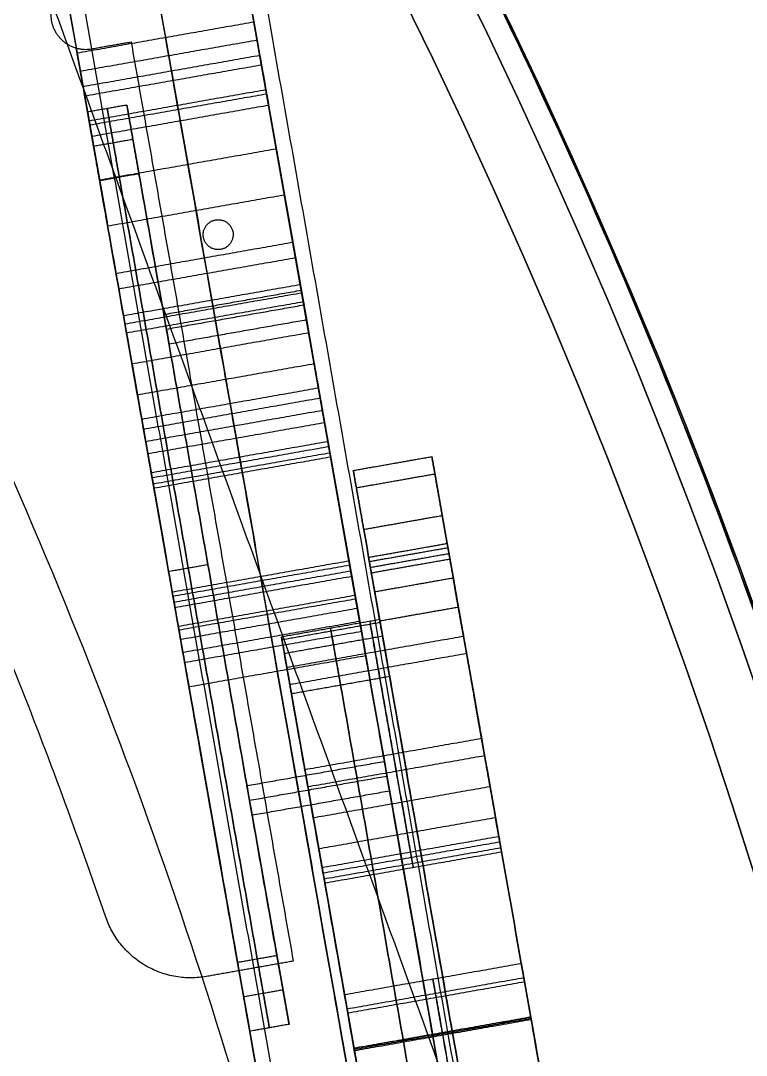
# Model space of a CAD drawing. Header units: millimetres. Extents: x -610 to 610, y -610 to 610.
# Drawn here: x 500.9 to 573.6, y 160.8 to 264.6 of the extents above; entities that cross this region are included whole.
import ezdxf

# ---------------------------------------------------------------- set-up
doc = ezdxf.new("R2010")
doc.units = ezdxf.units.MM
doc.layers.add('base', color=7, linetype='Continuous', true_color=0xffecbc)

msp = doc.modelspace()

# ---------------------------------------------------------------- linework, layer by layer
at = {"layer": 'base'}
for p, q in [((534.86, 204.33, 122.97), (523.1, 271.04, 122.97)), ((517.13, 201.21, 122.97), (505.37, 267.92, 122.97)), ((511.52, 256.1, 221.97), (515.22, 235.1, 221.97)), ((515.74, 232.15, 221.97), (523.55, 187.83, 221.97)), ((542.1, 220.84, 106.31), (586.26, -29.57, 106.31)), ((534.22, 219.45, 105.6), (536.86, 204.48, 105.6)), ((519.65, 209.99, 230.97), (519.65, 209.99, 212.97)), ((527.02, 202.74, 106.31), (565.89, -17.72, 106.31)), ((524.07, 184.88, 221.97), (527.78, 163.88, 221.97))]:
    msp.add_line(p, q, dxfattribs=at)
at = {"layer": 'base', "extrusion": (0, 0, -1)}
for centre, radius in [((0, 0, 3.53), 610), ((0, 0, 4.53), 610), ((0, 0, -2.48), 607.51), ((0, 0, 10.54), 607.51), ((0, 0, -4.97), 601.5), ((0, 0, 13.03), 601.5)]:
    msp.add_circle(centre, radius, dxfattribs=at)
at = {"layer": 'base'}
for centre, radius in [((0, 0, 249.47), 610), ((0, 0, 250.47), 610), ((0, 0, 243.46), 607.51), ((0, 0, 256.48), 607.51), ((0, 0, 240.97), 601.5), ((0, 0, 258.97), 601.5)]:
    msp.add_circle(centre, radius, dxfattribs=at)
for points, weights, degree, knots in [([(-495.2, -356.2, -4.03), (-851.4, 139, -4.03), (-356.2, 495.2, -4.03), (139, 851.4, -4.03), (495.2, 356.2, -4.03), (851.4, -139, -4.03), (356.2, -495.2, -4.03), (-139, -851.4, -4.03), (-495.2, -356.2, -4.03)], [1, 0.707106781187, 1, 0.707106781187, 1, 0.707106781187, 1, 0.707106781187, 1], 2, [0, 0, 0, 958.185759, 958.185759, 1916.371519, 1916.371519, 2874.557278, 2874.557278, 3832.743037, 3832.743037, 3832.743037]), ([(-610, 0, 249.97), (-610, -610, 249.97), (0, -610, 249.97), (610, -610, 249.97), (610, 0, 249.97), (610, 610, 249.97), (0, 610, 249.97), (-610, 610, 249.97), (-610, 0, 249.97)], [1, 0.707106781187, 1, 0.707106781187, 1, 0.707106781187, 1, 0.707106781187, 1], 2, [0, 0, 0, 958.185759, 958.185759, 1916.371519, 1916.371519, 2874.557278, 2874.557278, 3832.743037, 3832.743037, 3832.743037]), ([(32.65, -544.76, 240.97), (-510.36, -577.3, 240.97), (-544.65, -34.4, 240.97), (-578.93, 508.51, 240.97), (-36.14, 544.54, 240.97), (506.65, 580.56, 240.97), (544.42, 37.89, 240.97), (582.18, -504.79, 240.97), (39.63, -544.29, 240.97)], [1, 0.708239625255, 1, 0.708239625255, 1, 0.708239625255, 1, 0.708239625255, 1], 2, [654.018286, 654.018286, 654.018286, 1509.504571, 1509.504571, 2364.990855, 2364.990855, 3220.47714, 3220.47714, 4075.963425, 4075.963425, 4075.963425]), ([(32.65, -544.76, 244.97), (-510.36, -577.3, 244.97), (-544.65, -34.4, 244.97), (-578.93, 508.51, 244.97), (-36.14, 544.54, 244.97), (506.65, 580.56, 244.97), (544.42, 37.89, 244.97), (582.18, -504.79, 244.97), (39.63, -544.29, 244.97)], [1, 0.708239625255, 1, 0.708239625255, 1, 0.708239625255, 1, 0.708239625255, 1], 2, [654.018286, 654.018286, 654.018286, 1509.504571, 1509.504571, 2364.990855, 2364.990855, 3220.47714, 3220.47714, 4075.963425, 4075.963425, 4075.963425]), ([(32.65, -544.76, 242.97), (-510.36, -577.3, 242.97), (-544.65, -34.4, 242.97), (-578.93, 508.51, 242.97), (-36.14, 544.54, 242.97), (506.65, 580.56, 242.97), (544.42, 37.89, 242.97), (582.18, -504.79, 242.97), (39.63, -544.29, 242.97)], [1, 0.708239625255, 1, 0.708239625255, 1, 0.708239625255, 1, 0.708239625255, 1], 2, [654.018286, 654.018286, 654.018286, 1509.504571, 1509.504571, 2364.990855, 2364.990855, 3220.47714, 3220.47714, 4075.963425, 4075.963425, 4075.963425]), ([(506.78, 268.64, 230.97), (503.34, 268.03, 230.97), (503.94, 264.59, 230.97), (504.55, 261.14, 230.97), (508, 261.75, 230.97)], [1, 0.707106781187, 1, 0.707106781187, 1], 2, [-806.994805, -806.994805, -806.994805, -801.497018, -801.497018, -795.99923, -795.99923, -795.99923]), ([(506.78, 268.64, 212.97), (503.34, 268.03, 212.97), (503.94, 264.59, 212.97), (504.55, 261.14, 212.97), (508, 261.75, 212.97)], [1, 0.707106781187, 1, 0.707106781187, 1], 2, [-806.994805, -806.994805, -806.994805, -801.497018, -801.497018, -795.99923, -795.99923, -795.99923]), ([(506.78, 268.64, 221.97), (503.34, 268.03, 221.97), (503.94, 264.59, 221.97), (504.55, 261.14, 221.97), (508, 261.75, 221.97)], [1, 0.707106781187, 1, 0.707106781187, 1], 2, [-806.994805, -806.994805, -806.994805, -801.497018, -801.497018, -795.99923, -795.99923, -795.99923]), ([(524.85, 261.11, 196.57), (524.55, 262.77, 196.57), (524.32, 264.08, 195.51), (524.26, 264.46, 193.87), (524.19, 264.84, 192.22), (524.31, 264.13, 190.69), (524.58, 262.64, 189.93)], [1, 0.855896171082, 0.855896171082, 1, 0.855896171082, 0.855896171082, 1], 3, [1693.189477, 1693.189477, 1693.189477, 1693.189477, 1697.879222, 1697.879222, 1697.879222, 1702.568968, 1702.568968, 1702.568968, 1702.568968]), ([(515.99, 259.54, 196.57), (515.69, 261.21, 196.57), (515.46, 262.52, 195.51), (515.39, 262.9, 193.87), (515.33, 263.28, 192.22), (515.45, 262.57, 190.69), (515.71, 261.08, 189.93)], [1, 0.855896171082, 0.855896171082, 1, 0.855896171082, 0.855896171082, 1], 3, [1693.189477, 1693.189477, 1693.189477, 1693.189477, 1697.879222, 1697.879222, 1697.879222, 1702.568968, 1702.568968, 1702.568968, 1702.568968]), ([(507.12, 257.98, 196.57), (506.83, 259.65, 196.57), (506.6, 260.95, 195.51), (506.53, 261.34, 193.87), (506.46, 261.72, 192.22), (506.59, 261.01, 190.69), (506.85, 259.52, 189.93)], [1, 0.855896171082, 0.855896171082, 1, 0.855896171082, 0.855896171082, 1], 3, [1693.189477, 1693.189477, 1693.189477, 1693.189477, 1697.879222, 1697.879222, 1697.879222, 1702.568968, 1702.568968, 1702.568968, 1702.568968]), ([(507.58, 255.41, 212.97), (507.58, 255.41, 209.47), (508.18, 251.96, 209.47), (508.79, 248.51, 209.47), (508.79, 248.51, 212.97)], [1, 0.707106781187, 1, 0.707106781187, 1], 2, [516.55399, 516.55399, 516.55399, 522.051778, 522.051778, 527.549565, 527.549565, 527.549565]), ([(508.79, 248.51, 230.97), (508.79, 248.51, 234.47), (508.18, 251.96, 234.47), (507.58, 255.41, 234.47), (507.58, 255.41, 230.97)], [1, 0.707106781187, 1, 0.707106781187, 1], 2, [726.828773, 726.828773, 726.828773, 732.32656, 732.32656, 737.824347, 737.824347, 737.824347]), ([(509.55, 255.75, 212.97), (509.55, 255.75, 209.47), (510.15, 252.31, 209.47), (510.76, 248.86, 209.47), (510.76, 248.86, 212.97)], [1, 0.707106781187, 1, 0.707106781187, 1], 2, [516.55399, 516.55399, 516.55399, 522.051778, 522.051778, 527.549565, 527.549565, 527.549565]), ([(510.76, 248.86, 230.97), (510.76, 248.86, 234.47), (510.15, 252.31, 234.47), (509.55, 255.75, 234.47), (509.55, 255.75, 230.97)], [1, 0.707106781187, 1, 0.707106781187, 1], 2, [726.828773, 726.828773, 726.828773, 732.32656, 732.32656, 737.824347, 737.824347, 737.824347]), ([(511.52, 256.1, 212.97), (511.52, 256.1, 209.47), (512.12, 252.65, 209.47), (512.73, 249.21, 209.47), (512.73, 249.21, 212.97)], [1, 0.707106781187, 1, 0.707106781187, 1], 2, [516.55399, 516.55399, 516.55399, 522.051778, 522.051778, 527.549565, 527.549565, 527.549565]), ([(512.73, 249.21, 230.97), (512.73, 249.21, 234.47), (512.12, 252.65, 234.47), (511.52, 256.1, 234.47), (511.52, 256.1, 230.97)], [1, 0.707106781187, 1, 0.707106781187, 1], 2, [726.828773, 726.828773, 726.828773, 732.32656, 732.32656, 737.824347, 737.824347, 737.824347]), ([(520.93, 241.63, -13.03), (522.41, 241.89, -13.03), (522.15, 243.37, -13.03), (521.89, 244.84, -13.03), (520.41, 244.58, -13.03), (518.93, 244.32, -13.03), (519.19, 242.85, -13.03), (519.45, 241.37, -13.03), (520.93, 241.63, -13.03)], [1, 0.707106781187, 1, 0.707106781187, 1, 0.707106781187, 1, 0.707106781187, 1], 2, [4011.813819, 4011.813819, 4011.813819, 4014.170013, 4014.170013, 4016.526208, 4016.526208, 4018.882402, 4018.882402, 4021.238597, 4021.238597, 4021.238597]), ([(520.93, 241.63, 0.97), (522.41, 241.89, 0.97), (522.15, 243.37, 0.97), (521.89, 244.84, 0.97), (520.41, 244.58, 0.97), (518.93, 244.32, 0.97), (519.19, 242.85, 0.97), (519.45, 241.37, 0.97), (520.93, 241.63, 0.97)], [1, 0.707106781187, 1, 0.707106781187, 1, 0.707106781187, 1, 0.707106781187, 1], 2, [4011.813819, 4011.813819, 4011.813819, 4014.170013, 4014.170013, 4016.526208, 4016.526208, 4018.882402, 4018.882402, 4021.238597, 4021.238597, 4021.238597]), ([(520.93, 241.63, -4.03), (522.41, 241.89, -4.03), (522.15, 243.37, -4.03), (521.89, 244.84, -4.03), (520.41, 244.58, -4.03), (518.93, 244.32, -4.03), (519.19, 242.85, -4.03), (519.45, 241.37, -4.03), (520.93, 241.63, -4.03)], [1, 0.707106781187, 1, 0.707106781187, 1, 0.707106781187, 1, 0.707106781187, 1], 2, [4011.813819, 4011.813819, 4011.813819, 4014.170013, 4014.170013, 4016.526208, 4016.526208, 4018.882402, 4018.882402, 4021.238597, 4021.238597, 4021.238597]), ([(529.53, 234.58, 221.97), (529.53, 234.58, 223.47), (529.27, 236.06, 223.47), (529, 237.53, 223.47), (529, 237.53, 221.97), (529, 237.53, 220.47), (529.27, 236.06, 220.47), (529.53, 234.58, 220.47), (529.53, 234.58, 221.97)], [1, 0.707106781187, 1, 0.707106781187, 1, 0.707106781187, 1, 0.707106781187, 1], 2, [2529.871432, 2529.871432, 2529.871432, 2532.227627, 2532.227627, 2534.583821, 2534.583821, 2536.940016, 2536.940016, 2539.29621, 2539.29621, 2539.29621]), ([(520.66, 233.02, 221.97), (520.66, 233.02, 223.47), (520.4, 234.49, 223.47), (520.14, 235.97, 223.47), (520.14, 235.97, 221.97), (520.14, 235.97, 220.47), (520.4, 234.49, 220.47), (520.66, 233.02, 220.47), (520.66, 233.02, 221.97)], [1, 0.707106781187, 1, 0.707106781187, 1, 0.707106781187, 1, 0.707106781187, 1], 2, [2529.871432, 2529.871432, 2529.871432, 2532.227627, 2532.227627, 2534.583821, 2534.583821, 2536.940016, 2536.940016, 2539.29621, 2539.29621, 2539.29621]), ([(515.74, 232.15, 221.97), (515.74, 232.15, 220.47), (515.48, 233.63, 220.47), (515.22, 235.1, 220.47), (515.22, 235.1, 221.97), (515.22, 235.1, 223.47), (515.48, 233.63, 223.47), (515.74, 232.15, 223.47), (515.74, 232.15, 221.97)], [1, 0.707106781187, 1, 0.707106781187, 1, 0.707106781187, 1, 0.707106781187, 1], 2, [-2539.29621, -2539.29621, -2539.29621, -2536.940016, -2536.940016, -2534.583821, -2534.583821, -2532.227627, -2532.227627, -2529.871432, -2529.871432, -2529.871432]), ([(543.91, 210.57, 134.62), (544.97, 204.57, 131.1), (546.03, 198.58, 127.59), (547.09, 192.58, 124.07), (547.18, 192.05, 123.76), (547.28, 191.46, 123.6), (547.39, 190.85, 123.6)], [1, 1, 1, 1, 0.977285323406, 0.977285323406, 1], 3, [-2116.833326, -2116.833326, -2116.833326, -2116.833326, -2115.856956, -2115.856956, -2115.856956, -2114.024419, -2114.024419, -2114.024419, -2114.024419]), ([(535.88, 204.31, 131.86), (536.66, 199.88, 129.26), (537.44, 195.44, 126.67), (538.22, 191.01, 124.07), (538.32, 190.49, 123.76), (538.42, 189.9, 123.6), (538.53, 189.29, 123.6)], [1, 1, 1, 1, 0.977285323406, 0.977285323406, 1], 3, [-2116.578188, -2116.578188, -2116.578188, -2116.578188, -2115.856956, -2115.856956, -2115.856956, -2114.024419, -2114.024419, -2114.024419, -2114.024419]), ([(527.02, 202.74, 131.86), (527.8, 198.31, 129.26), (528.58, 193.88, 126.67), (529.36, 189.45, 124.07), (529.45, 188.92, 123.76), (529.56, 188.34, 123.6), (529.66, 187.73, 123.6)], [1, 1, 1, 1, 0.977285323406, 0.977285323406, 1], 3, [-2116.578188, -2116.578188, -2116.578188, -2116.578188, -2115.856956, -2115.856956, -2115.856956, -2114.024419, -2114.024419, -2114.024419, -2114.024419]), ([(548.82, 182.74, 170.33), (547.74, 188.86, 173.92), (546.66, 194.98, 177.51), (545.58, 201.11, 181.1), (545.49, 201.63, 181.41), (545.39, 202.22, 181.57), (545.28, 202.83, 181.57)], [1, 1, 1, 1, 0.977285464066, 0.977285464066, 1], 3, [-2066.857484, -2066.857484, -2066.857484, -2066.857484, -2065.861348, -2065.861348, -2065.861348, -2064.028817, -2064.028817, -2064.028817, -2064.028817]), ([(539.96, 181.18, 170.33), (538.88, 187.3, 173.92), (537.8, 193.42, 177.51), (536.72, 199.54, 181.1), (536.63, 200.07, 181.41), (536.52, 200.66, 181.57), (536.42, 201.27, 181.57)], [1, 1, 1, 1, 0.977285464066, 0.977285464066, 1], 3, [-2066.857484, -2066.857484, -2066.857484, -2066.857484, -2065.861348, -2065.861348, -2065.861348, -2064.028817, -2064.028817, -2064.028817, -2064.028817]), ([(531.09, 179.62, 170.33), (530.01, 185.74, 173.92), (528.94, 191.86, 177.51), (527.86, 197.98, 181.1), (527.76, 198.51, 181.41), (527.66, 199.09, 181.57), (527.55, 199.7, 181.57)], [1, 1, 1, 1, 0.977285464066, 0.977285464066, 1], 3, [-2066.857484, -2066.857484, -2066.857484, -2066.857484, -2065.861348, -2065.861348, -2065.861348, -2064.028817, -2064.028817, -2064.028817, -2064.028817]), ([(537.34, 190.26, 221.97), (537.34, 190.26, 220.47), (537.6, 188.79, 220.47), (537.86, 187.31, 220.47), (537.86, 187.31, 221.97), (537.86, 187.31, 223.47), (537.6, 188.79, 223.47), (537.34, 190.26, 223.47), (537.34, 190.26, 221.97)], [1, 0.707106781187, 1, 0.707106781187, 1, 0.707106781187, 1, 0.707106781187, 1], 2, [2520.446654, 2520.446654, 2520.446654, 2522.802849, 2522.802849, 2525.159043, 2525.159043, 2527.515238, 2527.515238, 2529.871432, 2529.871432, 2529.871432]), ([(528.48, 188.7, 221.97), (528.48, 188.7, 220.47), (528.74, 187.22, 220.47), (529, 185.75, 220.47), (529, 185.75, 221.97), (529, 185.75, 223.47), (528.74, 187.22, 223.47), (528.48, 188.7, 223.47), (528.48, 188.7, 221.97)], [1, 0.707106781187, 1, 0.707106781187, 1, 0.707106781187, 1, 0.707106781187, 1], 2, [2520.446654, 2520.446654, 2520.446654, 2522.802849, 2522.802849, 2525.159043, 2525.159043, 2527.515238, 2527.515238, 2529.871432, 2529.871432, 2529.871432]), ([(523.55, 187.83, 221.97), (523.55, 187.83, 223.47), (523.81, 186.36, 223.47), (524.07, 184.88, 223.47), (524.07, 184.88, 221.97), (524.07, 184.88, 220.47), (523.81, 186.36, 220.47), (523.55, 187.83, 220.47), (523.55, 187.83, 221.97)], [1, 0.707106781187, 1, 0.707106781187, 1, 0.707106781187, 1, 0.707106781187, 1], 2, [-2529.871432, -2529.871432, -2529.871432, -2527.515238, -2527.515238, -2525.159043, -2525.159043, -2522.802849, -2522.802849, -2520.446654, -2520.446654, -2520.446654]), ([(524.59, 170.43, 212.97), (524.59, 170.43, 209.47), (525.2, 166.98, 209.47), (525.81, 163.53, 209.47), (525.81, 163.53, 212.97)], [1, 0.707106781187, 1, 0.707106781187, 1], 2, [607.193594, 607.193594, 607.193594, 612.691382, 612.691382, 618.189169, 618.189169, 618.189169]), ([(525.81, 163.53, 230.97), (525.81, 163.53, 234.47), (525.2, 166.98, 234.47), (524.59, 170.43, 234.47), (524.59, 170.43, 230.97)], [1, 0.707106781187, 1, 0.707106781187, 1], 2, [636.189169, 636.189169, 636.189169, 641.686956, 641.686956, 647.184743, 647.184743, 647.184743]), ([(526.56, 170.77, 212.97), (526.56, 170.77, 209.47), (527.17, 167.33, 209.47), (527.78, 163.88, 209.47), (527.78, 163.88, 212.97)], [1, 0.707106781187, 1, 0.707106781187, 1], 2, [607.193594, 607.193594, 607.193594, 612.691382, 612.691382, 618.189169, 618.189169, 618.189169]), ([(527.78, 163.88, 230.97), (527.78, 163.88, 234.47), (527.17, 167.33, 234.47), (526.56, 170.77, 234.47), (526.56, 170.77, 230.97)], [1, 0.707106781187, 1, 0.707106781187, 1], 2, [636.189169, 636.189169, 636.189169, 641.686956, 641.686956, 647.184743, 647.184743, 647.184743]), ([(522.62, 170.08, 212.97), (522.62, 170.08, 209.47), (523.23, 166.63, 209.47), (523.84, 163.19, 209.47), (523.84, 163.19, 212.97)], [1, 0.707106781187, 1, 0.707106781187, 1], 2, [607.193594, 607.193594, 607.193594, 612.691382, 612.691382, 618.189169, 618.189169, 618.189169]), ([(523.84, 163.19, 230.97), (523.84, 163.19, 234.47), (523.23, 166.63, 234.47), (522.62, 170.08, 234.47), (522.62, 170.08, 230.97)], [1, 0.707106781187, 1, 0.707106781187, 1], 2, [636.189169, 636.189169, 636.189169, 641.686956, 641.686956, 647.184743, 647.184743, 647.184743]), ([(552.02, 164.6, 180.95), (551.83, 165.69, 181.71), (551.6, 167, 181.78), (551.39, 168.16, 181.16), (551.19, 169.32, 180.54), (551.07, 170, 179.4), (551.07, 170, 178.07)], [1, 0.904194111672, 0.904194111672, 1, 0.904194111672, 0.904194111672, 1], 3, [-2158.547147, -2158.547147, -2158.547147, -2158.547147, -2154.747891, -2154.747891, -2154.747891, -2150.948636, -2150.948636, -2150.948636, -2150.948636]), ([(543.16, 163.04, 180.95), (542.96, 164.12, 181.71), (542.73, 165.43, 181.78), (542.53, 166.59, 181.16), (542.32, 167.76, 180.54), (542.2, 168.43, 179.4), (542.2, 168.43, 178.07)], [1, 0.904194111672, 0.904194111672, 1, 0.904194111672, 0.904194111672, 1], 3, [-2158.547147, -2158.547147, -2158.547147, -2158.547147, -2154.747891, -2154.747891, -2154.747891, -2150.948636, -2150.948636, -2150.948636, -2150.948636]), ([(534.29, 161.48, 180.95), (534.1, 162.56, 181.71), (533.87, 163.87, 181.78), (533.67, 165.03, 181.16), (533.46, 166.19, 180.54), (533.34, 166.87, 179.4), (533.34, 166.87, 178.07)], [1, 0.904194111672, 0.904194111672, 1, 0.904194111672, 0.904194111672, 1], 3, [-2158.547147, -2158.547147, -2158.547147, -2158.547147, -2154.747891, -2154.747891, -2154.747891, -2150.948636, -2150.948636, -2150.948636, -2150.948636])]:
    msp.add_rational_spline(points, weights, degree=degree, knots=knots, dxfattribs=at)
for points, degree in [([(600.11, 2.39, 240.97), (530.68, 193.15, 240.97), (461.25, 383.91, 240.97)], 2), ([(600.11, 2.39, 244.97), (530.68, 193.15, 244.97), (461.25, 383.91, 244.97)], 2), ([(600.11, 2.39, 242.97), (530.68, 193.15, 242.97), (461.25, 383.91, 242.97)], 2), ([(519.92, 297.81, 4.97), (555.17, 97.89, 4.97), (590.42, -102.02, 4.97)], 2), ([(519.92, 297.81, 0.97), (555.17, 97.89, 0.97), (590.42, -102.02, 0.97)], 2), ([(519.92, 297.81, 2.97), (555.17, 97.89, 2.97), (590.42, -102.02, 2.97)], 2), ([(571.93, -100.85, 4.97), (537.44, 94.77, 4.97), (502.95, 290.38, 4.97)], 2), ([(571.93, -100.85, 0.97), (537.44, 94.77, 0.97), (502.95, 290.38, 0.97)], 2), ([(571.93, -100.85, 2.97), (537.44, 94.77, 2.97), (502.95, 290.38, 2.97)], 2), ([(586.4, -87.94, 0.97), (553.65, 97.75, 0.97), (520.91, 283.43, 0.97)], 2), ([(577.53, -89.5, 0.97), (544.79, 96.18, 0.97), (512.05, 281.87, 0.97)], 2), ([(568.67, -91.07, 0.97), (535.93, 94.62, 0.97), (503.19, 280.31, 0.97)], 2), ([(523.1, 271.04, 244.97), (557.13, 78.05, 244.97), (591.16, -114.94, 244.97)], 2), ([(514.23, 269.48, 244.97), (548.26, 76.49, 244.97), (582.29, -116.5, 244.97)], 2), ([(505.37, 267.92, 244.97), (539.4, 74.93, 244.97), (573.43, -118.06, 244.97)], 2), ([(506.53, 261.34, 193.87), (515.39, 262.9, 193.87), (524.26, 264.46, 193.87)], 2), ([(506.85, 259.52, 189.93), (515.71, 261.08, 189.93), (524.58, 262.64, 189.93)], 2), ([(524.58, 262.64, 189.93), (524.87, 260.98, 188.96), (525.16, 259.32, 187.98), (525.46, 257.66, 187.01)], 3), ([(508, 261.75, 230.97), (509.97, 262.1, 230.97), (511.94, 262.44, 230.97)], 2), ([(508, 261.75, 212.97), (509.97, 262.1, 212.97), (511.94, 262.44, 212.97)], 2), ([(508, 261.75, 221.97), (509.97, 262.1, 221.97), (511.94, 262.44, 221.97)], 2), ([(508, 261.75, 230.97), (508, 261.75, 221.97), (508, 261.75, 212.97)], 2), ([(509.97, 262.1, 230.97), (509.97, 262.1, 221.97), (509.97, 262.1, 212.97)], 2), ([(511.94, 262.44, 230.97), (511.94, 262.44, 221.97), (511.94, 262.44, 212.97)], 2), ([(511.94, 262.44, 230.97), (520.07, 216.33, 230.97), (528.2, 170.22, 230.97)], 2), ([(511.94, 262.44, 212.97), (520.07, 216.33, 212.97), (528.2, 170.22, 212.97)], 2), ([(511.94, 262.44, 221.97), (520.07, 216.33, 221.97), (528.2, 170.22, 221.97)], 2), ([(507.12, 257.98, 196.57), (515.99, 259.54, 196.57), (524.85, 261.11, 196.57)], 2), ([(515.71, 261.08, 189.93), (516.01, 259.42, 188.96), (516.3, 257.76, 187.98), (516.59, 256.1, 187.01)], 3), ([(528.16, 242.35, 196.57), (527.05, 248.6, 196.57), (525.95, 254.85, 196.57), (524.85, 261.11, 196.57)], 3), ([(506.85, 259.52, 189.93), (507.14, 257.86, 188.96), (507.44, 256.19, 187.98), (507.73, 254.53, 187.01)], 3), ([(507.29, 257.03, 188.47), (516.15, 258.59, 188.47), (525.02, 260.15, 188.47)], 2), ([(519.29, 240.79, 196.57), (518.19, 247.04, 196.57), (517.09, 253.29, 196.57), (515.99, 259.54, 196.57)], 3), ([(510.43, 239.22, 196.57), (509.33, 245.48, 196.57), (508.22, 251.73, 196.57), (507.12, 257.98, 196.57)], 3), ([(507.73, 254.53, 187.01), (516.59, 256.1, 187.01), (525.46, 257.66, 187.01)], 2), ([(507.73, 254.53, 152.35), (516.59, 256.1, 152.35), (525.46, 257.66, 152.35)], 2), ([(507.73, 254.53, 169.68), (516.59, 256.1, 169.68), (525.46, 257.66, 169.68)], 2), ([(525.46, 257.66, 187.01), (525.46, 257.66, 175.46), (525.46, 257.66, 163.9), (525.46, 257.66, 152.35)], 3), ([(525.46, 257.66, 152.35), (525.46, 257.66, 151.22), (525.56, 257.07, 150.18), (525.73, 256.11, 149.62)], 3), ([(507.8, 254.12, 150.77), (516.67, 255.68, 150.77), (525.53, 257.24, 150.77)], 2), ([(511.52, 256.1, 212.97), (509.55, 255.75, 212.97), (507.58, 255.41, 212.97)], 2), ([(511.52, 256.1, 230.97), (509.55, 255.75, 230.97), (507.58, 255.41, 230.97)], 2), ([(511.52, 256.1, 221.97), (509.55, 255.75, 221.97), (507.58, 255.41, 221.97)], 2), ([(507.58, 255.41, 230.97), (507.58, 255.41, 221.97), (507.58, 255.41, 212.97)], 2), ([(508, 252.98, 149.62), (516.87, 254.54, 149.62), (525.73, 256.11, 149.62)], 2), ([(509.55, 255.75, 230.97), (509.55, 255.75, 221.97), (509.55, 255.75, 212.97)], 2), ([(511.52, 256.1, 230.97), (511.52, 256.1, 221.97), (511.52, 256.1, 212.97)], 2), ([(516.59, 256.1, 187.01), (516.59, 256.1, 175.46), (516.59, 256.1, 163.9), (516.59, 256.1, 152.35)], 3), ([(516.59, 256.1, 152.35), (516.59, 256.1, 151.22), (516.7, 255.51, 150.18), (516.87, 254.54, 149.62)], 3), ([(525.73, 256.11, 149.62), (526.79, 250.11, 146.1), (527.85, 244.11, 142.59), (528.9, 238.11, 139.07)], 3), ([(507.73, 254.53, 187.01), (507.73, 254.53, 175.46), (507.73, 254.53, 163.9), (507.73, 254.53, 152.35)], 3), ([(507.73, 254.53, 152.35), (507.73, 254.53, 151.22), (507.83, 253.94, 150.18), (508, 252.98, 149.62)], 3), ([(516.87, 254.54, 149.62), (517.92, 248.55, 146.1), (518.98, 242.55, 142.59), (520.04, 236.55, 139.07)], 3), ([(508, 252.98, 149.62), (509.06, 246.98, 146.1), (510.12, 240.98, 142.59), (511.18, 234.99, 139.07)], 3), ([(512.12, 252.65, 209.47), (510.15, 252.31, 209.47), (508.18, 251.96, 209.47)], 2), ([(512.12, 252.65, 234.47), (510.15, 252.31, 234.47), (508.18, 251.96, 234.47)], 2), ([(508.78, 248.6, 196.57), (517.64, 250.17, 196.57), (526.5, 251.73, 196.57)], 2), ([(512.73, 249.21, 212.97), (510.76, 248.86, 212.97), (508.79, 248.51, 212.97)], 2), ([(512.73, 249.21, 230.97), (510.76, 248.86, 230.97), (508.79, 248.51, 230.97)], 2), ([(512.73, 249.21, 212.97), (519.65, 209.99, 212.97), (526.56, 170.77, 212.97)], 2), ([(526.56, 170.77, 230.97), (519.65, 209.99, 230.97), (512.73, 249.21, 230.97)], 2), ([(508.79, 248.51, 212.97), (515.71, 209.3, 212.97), (522.62, 170.08, 212.97)], 2), ([(522.62, 170.08, 230.97), (515.71, 209.3, 230.97), (508.79, 248.51, 230.97)], 2), ([(510.76, 248.86, 212.97), (517.68, 209.64, 212.97), (524.59, 170.43, 212.97)], 2), ([(524.59, 170.43, 230.97), (517.68, 209.64, 230.97), (510.76, 248.86, 230.97)], 2), ([(509.59, 243.98, 144.34), (518.45, 245.55, 144.34), (527.32, 247.11, 144.34)], 2), ([(520.41, 244.58, 0.97), (520.41, 244.58, -6.03), (520.41, 244.58, -13.03)], 2), ([(522.15, 243.37, 0.97), (522.15, 243.37, -6.03), (522.15, 243.37, -13.03)], 2), ([(510.43, 239.22, 196.57), (519.29, 240.79, 196.57), (528.16, 242.35, 196.57)], 2), ([(519.19, 242.85, 0.97), (519.19, 242.85, -6.03), (519.19, 242.85, -13.03)], 2), ([(520.93, 241.63, 0.97), (520.93, 241.63, -6.03), (520.93, 241.63, -13.03)], 2), ([(510.7, 237.68, 196.14), (519.57, 239.24, 196.14), (528.43, 240.8, 196.14)], 2), ([(511.18, 234.99, 139.07), (520.04, 236.55, 139.07), (528.9, 238.11, 139.07)], 2), ([(511.32, 234.15, 138.72), (520.19, 235.72, 138.72), (529.05, 237.28, 138.72)], 2), ([(515.22, 235.1, 221.97), (522.11, 236.32, 221.97), (529, 237.53, 221.97)], 2), ([(511.48, 233.26, 138.6), (520.34, 234.82, 138.6), (529.21, 236.39, 138.6)], 2), ([(515.48, 233.63, 223.47), (522.37, 234.84, 223.47), (529.27, 236.06, 223.47)], 2), ([(515.48, 233.63, 220.47), (522.37, 234.84, 220.47), (529.27, 236.06, 220.47)], 2), ([(529.21, 236.39, 138.6), (529.57, 234.32, 138.6), (529.94, 232.24, 138.6), (530.3, 230.17, 138.6)], 3), ([(520.34, 234.82, 138.6), (520.71, 232.75, 138.6), (521.07, 230.68, 138.6), (521.44, 228.61, 138.6)], 3), ([(515.74, 232.15, 221.97), (522.63, 233.36, 221.97), (529.53, 234.58, 221.97)], 2), ([(511.48, 233.26, 138.6), (511.85, 231.19, 138.6), (512.21, 229.12, 138.6), (512.58, 227.05, 138.6)], 3), ([(512.03, 230.15, 138.6), (520.89, 231.72, 138.6), (529.76, 233.28, 138.6)], 2), ([(512.58, 227.05, 138.6), (521.44, 228.61, 138.6), (530.3, 230.17, 138.6)], 2), ([(513.01, 224.61, 139.63), (521.87, 226.17, 139.63), (530.73, 227.74, 139.63)], 2), ([(513.18, 223.6, 142.1), (522.05, 225.16, 142.1), (530.91, 226.73, 142.1)], 2), ([(513.18, 223.6, 178.89), (522.05, 225.16, 178.89), (530.91, 226.73, 178.89)], 2), ([(513.18, 223.6, 160.49), (522.05, 225.16, 160.49), (530.91, 226.73, 160.49)], 2), ([(530.91, 226.73, 142.1), (530.91, 226.73, 154.36), (530.91, 226.73, 166.62), (530.91, 226.73, 178.89)], 3), ([(530.91, 226.73, 178.89), (531.06, 225.91, 178.89), (531.2, 225.08, 178.89), (531.35, 224.26, 178.89)], 3), ([(513.4, 222.37, 178.89), (522.26, 223.93, 178.89), (531.13, 225.49, 178.89)], 2), ([(513.62, 221.14, 178.89), (522.48, 222.7, 178.89), (531.35, 224.26, 178.89)], 2), ([(522.05, 225.16, 142.1), (522.05, 225.16, 154.36), (522.05, 225.16, 166.62), (522.05, 225.16, 178.89)], 3), ([(522.05, 225.16, 178.89), (522.19, 224.34, 178.89), (522.34, 223.52, 178.89), (522.48, 222.7, 178.89)], 3), ([(513.18, 223.6, 142.1), (513.18, 223.6, 154.36), (513.18, 223.6, 166.62), (513.18, 223.6, 178.89)], 3), ([(513.18, 223.6, 178.89), (513.33, 222.78, 178.89), (513.47, 221.96, 178.89), (513.62, 221.14, 178.89)], 3), ([(513.95, 219.24, 185.33), (522.82, 220.81, 185.33), (531.68, 222.37, 185.33)], 2), ([(531.95, 220.82, 182.6), (531.95, 220.82, 183.73), (531.85, 221.41, 184.77), (531.68, 222.37, 185.33)], 3), ([(514.04, 218.73, 179.88), (522.91, 220.29, 179.88), (531.77, 221.86, 179.88)], 2), ([(514.15, 218.11, 184.18), (523.02, 219.67, 184.18), (531.88, 221.23, 184.18)], 2), ([(514.23, 217.69, 182.3), (523.09, 219.25, 182.3), (531.95, 220.82, 182.3)], 2), ([(514.23, 217.69, 182.6), (523.09, 219.25, 182.6), (531.95, 220.82, 182.6)], 2), ([(514.23, 217.69, 182.45), (523.09, 219.25, 182.45), (531.95, 220.82, 182.45)], 2), ([(523.09, 219.25, 182.6), (523.09, 219.25, 183.73), (522.99, 219.85, 184.77), (522.82, 220.81, 185.33)], 3), ([(531.95, 220.82, 182.3), (531.95, 220.82, 182.4), (531.95, 220.82, 182.5), (531.95, 220.82, 182.6)], 3), ([(534.22, 219.45, 17.8), (538.16, 220.14, 17.8), (542.1, 220.84, 17.8)], 2), ([(534.22, 219.45, 194.83), (538.16, 220.14, 194.83), (542.1, 220.84, 194.83)], 2), ([(534.22, 219.45, 106.31), (538.16, 220.14, 106.31), (542.1, 220.84, 106.31)], 2), ([(542.1, 220.84, 17.8), (542.1, 220.84, 106.31), (542.1, 220.84, 194.83)], 2), ([(514.23, 217.69, 182.6), (514.23, 217.69, 183.73), (514.12, 218.28, 184.77), (513.95, 219.24, 185.33)], 3), ([(523.09, 219.25, 182.3), (523.09, 219.25, 182.4), (523.09, 219.25, 182.5), (523.09, 219.25, 182.6)], 3), ([(534.22, 219.45, 194.83), (534.22, 219.45, 106.31), (534.22, 219.45, 17.8)], 2), ([(534.53, 217.72, 13.56), (538.47, 218.41, 13.56), (542.41, 219.11, 13.56)], 2), ([(534.53, 217.72, 199.07), (538.47, 218.41, 199.07), (542.41, 219.11, 199.07)], 2), ([(514.23, 217.69, 182.3), (514.23, 217.69, 182.4), (514.23, 217.69, 182.5), (514.23, 217.69, 182.6)], 3), ([(520.07, 216.33, 230.97), (520.07, 216.33, 221.97), (520.07, 216.33, 212.97)], 2), ([(535.27, 213.54, 11.8), (539.21, 214.24, 11.8), (543.14, 214.93, 11.8)], 2), ([(535.27, 213.54, 200.83), (539.21, 214.24, 200.83), (543.14, 214.93, 200.83)], 2), ([(543.14, 214.93, 200.83), (564.18, 95.64, 200.83), (585.21, -23.66, 200.83)], 2), ([(585.21, -23.66, 11.8), (564.18, 95.64, 11.8), (543.14, 214.93, 11.8)], 2), ([(577.34, -25.05, 200.83), (556.3, 94.25, 200.83), (535.27, 213.54, 200.83)], 2), ([(535.27, 213.54, 11.8), (556.3, 94.25, 11.8), (577.34, -25.05, 11.8)], 2), ([(535.76, 210.74, 137.35), (539.7, 211.43, 137.35), (543.64, 212.13, 137.35)], 2), ([(535.76, 210.74, 178.07), (539.7, 211.43, 178.07), (543.64, 212.13, 178.07)], 2), ([(535.76, 210.74, 157.71), (539.7, 211.43, 157.71), (543.64, 212.13, 157.71)], 2), ([(543.64, 212.13, 137.35), (543.64, 212.13, 136.22), (543.74, 211.53, 135.18), (543.91, 210.57, 134.62)], 3), ([(543.64, 212.13, 178.07), (543.64, 212.13, 164.49), (543.64, 212.13, 150.92), (543.64, 212.13, 137.35)], 3), ([(536.03, 209.18, 134.62), (535.87, 210.14, 135.18), (535.76, 210.74, 136.22), (535.76, 210.74, 137.35)], 3), ([(535.76, 210.74, 137.35), (535.76, 210.74, 150.92), (535.76, 210.74, 164.49), (535.76, 210.74, 178.07)], 3), ([(535.83, 210.32, 135.77), (539.77, 211.01, 135.77), (543.71, 211.71, 135.77)], 2), ([(535.94, 209.73, 180.54), (539.88, 210.42, 180.54), (543.82, 211.12, 180.54)], 2), ([(519.65, 209.99, 212.97), (517.68, 209.64, 212.97), (515.71, 209.3, 212.97)], 2), ([(519.65, 209.99, 230.97), (517.68, 209.64, 230.97), (515.71, 209.3, 230.97)], 2), ([(516.06, 207.26, 193.07), (524.93, 208.83, 193.07), (533.79, 210.39, 193.07)], 2), ([(516.06, 207.26, 152.35), (524.93, 208.83, 152.35), (533.79, 210.39, 152.35)], 2), ([(516.06, 207.26, 172.71), (524.93, 208.83, 172.71), (533.79, 210.39, 172.71)], 2), ([(516.14, 206.85, 150.77), (525, 208.41, 150.77), (533.86, 209.97, 150.77)], 2), ([(533.79, 210.39, 193.07), (533.79, 210.39, 179.49), (533.79, 210.39, 165.92), (533.79, 210.39, 152.35)], 3), ([(533.79, 210.39, 152.35), (533.79, 210.39, 151.22), (533.9, 209.8, 150.18), (534.07, 208.84, 149.62)], 3), ([(536.03, 209.18, 134.62), (539.97, 209.88, 134.62), (543.91, 210.57, 134.62)], 2), ([(516.24, 206.25, 195.54), (525.11, 207.82, 195.54), (533.97, 209.38, 195.54)], 2), ([(516.34, 205.71, 149.62), (525.2, 207.27, 149.62), (534.07, 208.84, 149.62)], 2), ([(524.93, 208.83, 193.07), (524.93, 208.83, 179.49), (524.93, 208.83, 165.92), (524.93, 208.83, 152.35)], 3), ([(524.93, 208.83, 152.35), (524.93, 208.83, 151.22), (525.03, 208.23, 150.18), (525.2, 207.27, 149.62)], 3), ([(534.07, 208.84, 149.62), (534.33, 207.33, 148.74), (534.59, 205.83, 147.86), (534.86, 204.33, 146.98)], 3), ([(536.86, 204.48, 131.86), (536.59, 206.05, 132.78), (536.31, 207.62, 133.7), (536.03, 209.18, 134.62)], 3), ([(536.37, 207.29, 181.57), (540.31, 207.98, 181.57), (544.25, 208.68, 181.57)], 2), ([(545.28, 202.83, 181.57), (544.93, 204.78, 181.57), (544.59, 206.73, 181.57), (544.25, 208.68, 181.57)], 3), ([(516.06, 207.26, 193.07), (516.06, 207.26, 179.49), (516.06, 207.26, 165.92), (516.06, 207.26, 152.35)], 3), ([(516.06, 207.26, 152.35), (516.06, 207.26, 151.22), (516.17, 206.67, 150.18), (516.34, 205.71, 149.62)], 3), ([(516.67, 203.82, 196.57), (525.54, 205.38, 196.57), (534.4, 206.94, 196.57)], 2), ([(516.74, 203.46, 148.3), (525.6, 205.02, 148.3), (534.46, 206.58, 148.3)], 2), ([(525.2, 207.27, 149.62), (525.47, 205.77, 148.74), (525.73, 204.27, 147.86), (526, 202.77, 146.98)], 3), ([(534.86, 204.33, 196.57), (534.71, 205.2, 196.57), (534.55, 206.07, 196.57), (534.4, 206.94, 196.57)], 3), ([(536.37, 207.29, 181.57), (536.64, 205.75, 181.57), (536.91, 204.22, 181.57)], 2), ([(516.34, 205.71, 149.62), (516.6, 204.21, 148.74), (516.87, 202.71, 147.86), (517.13, 201.21, 146.98)], 3), ([(516.9, 202.51, 196.57), (525.77, 204.07, 196.57), (534.63, 205.64, 196.57)], 2), ([(536.88, 204.36, 181.57), (540.82, 205.06, 181.57), (544.76, 205.75, 181.57)], 2), ([(526, 202.77, 196.57), (525.84, 203.64, 196.57), (525.69, 204.51, 196.57), (525.54, 205.38, 196.57)], 3), ([(536.86, 204.48, 32.8), (531.94, 203.61, 32.8), (527.02, 202.74, 32.8)], 2), ([(536.86, 204.48, 131.86), (531.94, 203.61, 131.86), (527.02, 202.74, 131.86)], 2), ([(536.86, 204.48, 106.31), (531.94, 203.61, 106.31), (527.02, 202.74, 106.31)], 2), ([(536.86, 204.48, 32.8), (536.86, 204.48, 82.33), (536.86, 204.48, 131.86)], 2), ([(517.13, 201.21, 196.57), (516.98, 202.08, 196.57), (516.83, 202.95, 196.57), (516.67, 203.82, 196.57)], 3), ([(517.13, 201.21, 196.57), (526, 202.77, 196.57), (534.86, 204.33, 196.57)], 2), ([(517.13, 201.21, 197.33), (526, 202.77, 197.33), (534.86, 204.33, 197.33)], 2), ([(517.13, 201.21, 146.98), (526, 202.77, 146.98), (534.86, 204.33, 146.98)], 2), ([(517.13, 201.21, 45.3), (526, 202.77, 45.3), (534.86, 204.33, 45.3)], 2), ([(517.13, 201.21, 196.95), (526, 202.77, 196.95), (534.86, 204.33, 196.95)], 2), ([(517.13, 201.21, 96.14), (526, 202.77, 96.14), (534.86, 204.33, 96.14)], 2), ([(527.06, 202.48, 181.57), (531.99, 203.35, 181.57), (536.91, 204.22, 181.57)], 2), ([(531.94, 203.61, 32.8), (531.94, 203.61, 82.33), (531.94, 203.61, 131.86)], 2), ([(534.86, 204.33, 197.33), (534.86, 204.33, 197.07), (534.86, 204.33, 196.82), (534.86, 204.33, 196.57)], 3), ([(534.86, 204.33, 146.98), (534.86, 204.33, 113.08), (534.86, 204.33, 79.19), (534.86, 204.33, 45.3)], 3), ([(536.42, 201.27, 181.57), (536.25, 202.19, 181.57), (536.09, 203.12, 181.57), (535.93, 204.04, 181.57)], 3), ([(517.31, 200.2, 42.82), (526.17, 201.76, 42.82), (535.04, 203.32, 42.82)], 2), ([(517.31, 200.2, 199.8), (526.17, 201.76, 199.8), (535.04, 203.32, 199.8)], 2), ([(526, 202.77, 197.33), (526, 202.77, 197.07), (526, 202.77, 196.82), (526, 202.77, 196.57)], 3), ([(526, 202.77, 146.98), (526, 202.77, 113.08), (526, 202.77, 79.19), (526, 202.77, 45.3)], 3), ([(527.02, 202.74, 32.8), (527.02, 202.74, 82.33), (527.02, 202.74, 131.86)], 2), ([(527.55, 199.7, 181.57), (527.39, 200.63, 181.57), (527.23, 201.56, 181.57), (527.06, 202.48, 181.57)], 3), ([(537.16, 202.81, 28.7), (532.23, 201.94, 28.7), (527.31, 201.07, 28.7)], 2), ([(537.16, 202.81, 183.93), (532.23, 201.94, 183.93), (527.31, 201.07, 183.93)], 2), ([(527.55, 199.7, 181.57), (536.42, 201.27, 181.57), (545.28, 202.83, 181.57)], 2), ([(517.13, 201.21, 197.33), (517.13, 201.21, 197.07), (517.13, 201.21, 196.82), (517.13, 201.21, 196.57)], 3), ([(517.13, 201.21, 146.98), (517.13, 201.21, 113.08), (517.13, 201.21, 79.19), (517.13, 201.21, 45.3)], 3), ([(517.74, 197.76, 41.8), (526.6, 199.32, 41.8), (535.47, 200.88, 41.8)], 2), ([(517.74, 197.76, 200.83), (526.6, 199.32, 200.83), (535.47, 200.88, 200.83)], 2), ([(527.86, 197.98, 181.1), (536.72, 199.54, 181.1), (545.58, 201.11, 181.1)], 2), ([(535.47, 200.88, 41.8), (548.04, 129.56, 41.8), (560.62, 58.24, 41.8), (573.2, -13.08, 41.8)], 3), ([(573.2, -13.08, 200.83), (560.62, 58.24, 200.83), (548.04, 129.56, 200.83), (535.47, 200.88, 200.83)], 3), ([(526.6, 199.32, 41.8), (539.18, 128, 41.8), (551.76, 56.68, 41.8), (564.33, -14.65, 41.8)], 3), ([(564.33, -14.65, 200.83), (551.76, 56.68, 200.83), (539.18, 128, 200.83), (526.6, 199.32, 200.83)], 3), ([(537.87, 198.77, 27), (532.95, 197.9, 27), (528.02, 197.03, 27)], 2), ([(537.87, 198.77, 185.63), (532.95, 197.9, 185.63), (528.02, 197.03, 185.63)], 2), ([(574.73, -10.27, 27), (556.3, 94.25, 27), (537.87, 198.77, 27)], 2), ([(537.87, 198.77, 185.63), (556.3, 94.25, 185.63), (574.73, -10.27, 185.63)], 2), ([(517.74, 197.76, 41.8), (530.32, 126.44, 41.8), (542.89, 55.11, 41.8), (555.47, -16.21, 41.8)], 3), ([(555.47, -16.21, 200.83), (542.89, 55.11, 200.83), (530.32, 126.44, 200.83), (517.74, 197.76, 200.83)], 3), ([(569.81, -11.14, 27), (551.38, 93.38, 27), (532.95, 197.9, 27)], 2), ([(532.95, 197.9, 185.63), (551.38, 93.38, 185.63), (569.81, -11.14, 185.63)], 2), ([(564.88, -12.01, 27), (546.45, 92.51, 27), (528.02, 197.03, 27)], 2), ([(528.02, 197.03, 185.63), (546.45, 92.51, 185.63), (564.88, -12.01, 185.63)], 2), ([(530.68, 193.15, 240.97), (530.68, 193.15, 242.97), (530.68, 193.15, 244.97)], 2), ([(529.36, 189.45, 124.07), (538.22, 191.01, 124.07), (547.09, 192.58, 124.07)], 2), ([(523.55, 187.83, 221.97), (530.45, 189.05, 221.97), (537.34, 190.26, 221.97)], 2), ([(529.66, 187.73, 123.6), (538.53, 189.29, 123.6), (547.39, 190.85, 123.6)], 2), ([(547.39, 190.85, 123.6), (547.76, 188.78, 123.6), (548.12, 186.71, 123.6), (548.49, 184.64, 123.6)], 3), ([(538.53, 189.29, 123.6), (538.89, 187.22, 123.6), (539.26, 185.15, 123.6), (539.62, 183.08, 123.6)], 3), ([(523.81, 186.36, 220.47), (530.71, 187.57, 220.47), (537.6, 188.79, 220.47)], 2), ([(523.81, 186.36, 223.47), (530.71, 187.57, 223.47), (537.6, 188.79, 223.47)], 2), ([(524.07, 184.88, 221.97), (530.97, 186.09, 221.97), (537.86, 187.31, 221.97)], 2), ([(529.66, 187.73, 123.6), (530.03, 185.66, 123.6), (530.39, 183.58, 123.6), (530.76, 181.51, 123.6)], 3), ([(530.21, 184.62, 123.6), (539.07, 186.18, 123.6), (547.94, 187.75, 123.6)], 2), ([(530.76, 181.51, 123.6), (539.62, 183.08, 123.6), (548.49, 184.64, 123.6)], 2), ([(531.09, 179.62, 170.33), (539.96, 181.18, 170.33), (548.82, 182.74, 170.33)], 2), ([(549.09, 181.19, 167.6), (549.09, 181.19, 168.73), (548.99, 181.78, 169.77), (548.82, 182.74, 170.33)], 3), ([(531.19, 179.08, 124.63), (540.05, 180.64, 124.63), (548.92, 182.2, 124.63)], 2), ([(531.29, 178.48, 169.18), (540.16, 180.04, 169.18), (549.02, 181.61, 169.18)], 2), ([(531.37, 178.07, 127.1), (540.23, 179.63, 127.1), (549.09, 181.19, 127.1)], 2), ([(531.37, 178.07, 167.6), (540.23, 179.63, 167.6), (549.09, 181.19, 167.6)], 2), ([(531.37, 178.07, 147.35), (540.23, 179.63, 147.35), (549.09, 181.19, 147.35)], 2), ([(540.23, 179.63, 167.6), (540.23, 179.63, 168.73), (540.13, 180.22, 169.77), (539.96, 181.18, 170.33)], 3), ([(549.09, 181.19, 127.1), (549.09, 181.19, 140.6), (549.09, 181.19, 154.1), (549.09, 181.19, 167.6)], 3), ([(531.37, 178.07, 167.6), (531.37, 178.07, 168.73), (531.26, 178.66, 169.77), (531.09, 179.62, 170.33)], 3), ([(540.23, 179.63, 127.1), (540.23, 179.63, 140.6), (540.23, 179.63, 154.1), (540.23, 179.63, 167.6)], 3), ([(531.37, 178.07, 127.1), (531.37, 178.07, 140.6), (531.37, 178.07, 154.1), (531.37, 178.07, 167.6)], 3), ([(509.41, 174.63, 230.97), (509.41, 174.63, 221.97), (509.41, 174.63, 212.97)], 2), ([(526.56, 170.77, 212.97), (524.59, 170.43, 212.97), (522.62, 170.08, 212.97)], 2), ([(526.56, 170.77, 230.97), (524.59, 170.43, 230.97), (522.62, 170.08, 230.97)], 2), ([(513.35, 169.8, 230.97), (513.35, 169.8, 221.97), (513.35, 169.8, 212.97)], 2), ([(528.2, 170.22, 230.97), (523.84, 169.45, 230.97), (519.49, 168.68, 230.97)], 2), ([(528.2, 170.22, 212.97), (523.84, 169.45, 212.97), (519.49, 168.68, 212.97)], 2), ([(528.2, 170.22, 221.97), (523.84, 169.45, 221.97), (519.49, 168.68, 221.97)], 2), ([(523.84, 169.45, 230.97), (523.84, 169.45, 221.97), (523.84, 169.45, 212.97)], 2), ([(528.2, 170.22, 230.97), (528.2, 170.22, 221.97), (528.2, 170.22, 212.97)], 2), ([(533.34, 166.87, 144.95), (542.2, 168.43, 144.95), (551.07, 170, 144.95)], 2), ([(533.34, 166.87, 178.07), (542.2, 168.43, 178.07), (551.07, 170, 178.07)], 2), ([(533.34, 166.87, 146.45), (542.2, 168.43, 146.45), (551.07, 170, 146.45)], 2), ([(519.49, 168.68, 230.97), (519.49, 168.68, 221.97), (519.49, 168.68, 212.97)], 2), ([(533.59, 165.44, 139.58), (542.46, 167, 139.58), (551.32, 168.57, 139.58)], 2), ([(533.67, 165.03, 181.16), (542.53, 166.59, 181.16), (551.39, 168.16, 181.16)], 2), ([(527.17, 167.33, 209.47), (525.2, 166.98, 209.47), (523.23, 166.63, 209.47)], 2), ([(527.17, 167.33, 234.47), (525.2, 166.98, 234.47), (523.23, 166.63, 234.47)], 2), ([(534.29, 161.51, 135.7), (543.15, 163.07, 135.7), (552.01, 164.64, 135.7)], 2), ([(534.29, 161.48, 180.95), (543.16, 163.04, 180.95), (552.02, 164.6, 180.95)], 2), ([(534.31, 161.37, 180.88), (543.18, 162.93, 180.88), (552.04, 164.49, 180.88)], 2), ([(534.33, 161.25, 180.81), (543.2, 162.82, 180.81), (552.06, 164.38, 180.81)], 2), ([(552.01, 164.64, 135.7), (552.85, 159.91, 132.93), (553.68, 155.18, 130.16), (554.52, 150.45, 127.39)], 3), ([(553.5, 156.21, 176.02), (553.02, 158.93, 177.62), (552.54, 161.66, 179.21), (552.06, 164.38, 180.81)], 3), ([(527.78, 163.88, 212.97), (525.81, 163.53, 212.97), (523.84, 163.19, 212.97)], 2), ([(527.78, 163.88, 230.97), (525.81, 163.53, 230.97), (523.84, 163.19, 230.97)], 2), ([(527.78, 163.88, 221.97), (525.81, 163.53, 221.97), (523.84, 163.19, 221.97)], 2), ([(523.84, 163.19, 212.97), (523.84, 163.19, 221.97), (523.84, 163.19, 230.97)], 2), ([(525.81, 163.53, 212.97), (525.81, 163.53, 221.97), (525.81, 163.53, 230.97)], 2), ([(527.78, 163.88, 212.97), (527.78, 163.88, 221.97), (527.78, 163.88, 230.97)], 2), ([(543.15, 163.07, 135.7), (543.98, 158.34, 132.93), (544.82, 153.61, 130.16), (545.65, 148.88, 127.39)], 3), ([(544.64, 154.65, 176.02), (544.16, 157.37, 177.62), (543.68, 160.09, 179.21), (543.2, 162.82, 180.81)], 3), ([(534.29, 161.51, 135.7), (535.12, 156.78, 132.93), (535.95, 152.05, 130.16), (536.79, 147.32, 127.39)], 3), ([(535.77, 153.08, 176.02), (535.29, 155.81, 177.62), (534.81, 158.53, 179.21), (534.33, 161.25, 180.81)], 3)]:
    msp.add_open_spline(points, degree=degree, dxfattribs=at)
for points, weights, degree in [([(509.41, 174.63, 230.97), (475.22, 274.37, 230.97), (405.94, 353.85, 230.97)], [1, 0.981366959849, 1], 2), ([(509.41, 174.63, 212.97), (475.22, 274.37, 212.97), (405.94, 353.85, 212.97)], [1, 0.981366959849, 1], 2), ([(509.41, 174.63, 221.97), (475.22, 274.37, 221.97), (405.94, 353.85, 221.97)], [1, 0.981366959849, 1], 2), ([(528.9, 238.11, 139.07), (529, 237.58, 138.76), (529.1, 237, 138.6), (529.21, 236.39, 138.6)], [1, 0.977285323406, 0.977285323406, 1], 3), ([(520.04, 236.55, 139.07), (520.13, 236.02, 138.76), (520.24, 235.43, 138.6), (520.34, 234.82, 138.6)], [1, 0.977285323406, 0.977285323406, 1], 3), ([(511.18, 234.99, 139.07), (511.27, 234.46, 138.76), (511.37, 233.87, 138.6), (511.48, 233.26, 138.6)], [1, 0.977285323406, 0.977285323406, 1], 3), ([(530.3, 230.17, 138.6), (530.66, 228.15, 138.6), (530.91, 226.73, 140.05), (530.91, 226.73, 142.1)], [1, 0.804737854124, 0.804737854124, 1], 3), ([(521.44, 228.61, 138.6), (521.8, 226.59, 138.6), (522.05, 225.16, 140.05), (522.05, 225.16, 142.1)], [1, 0.804737854124, 0.804737854124, 1], 3), ([(512.58, 227.05, 138.6), (512.93, 225.03, 138.6), (513.18, 223.6, 140.05), (513.18, 223.6, 142.1)], [1, 0.804737854124, 0.804737854124, 1], 3), ([(531.35, 224.26, 178.89), (531.69, 222.28, 178.89), (531.94, 220.87, 180.29), (531.95, 220.82, 182.3)], [1, 0.810420122244, 0.810420122244, 1], 3), ([(522.48, 222.7, 178.89), (522.83, 220.72, 178.89), (523.08, 219.3, 180.29), (523.09, 219.25, 182.3)], [1, 0.810420122244, 0.810420122244, 1], 3), ([(513.62, 221.14, 178.89), (513.97, 219.16, 178.89), (514.22, 217.74, 180.29), (514.23, 217.69, 182.3)], [1, 0.810420122244, 0.810420122244, 1], 3), ([(543.14, 214.93, 11.8), (542.1, 220.84, 11.8), (542.1, 220.84, 17.8)], [1, 0.707106781187, 1], 2), ([(542.1, 220.84, 194.83), (542.1, 220.84, 200.83), (543.14, 214.93, 200.83)], [1, 0.707106781187, 1], 2), ([(534.22, 219.45, 17.8), (534.22, 219.45, 11.8), (535.27, 213.54, 11.8)], [1, 0.707106781187, 1], 2), ([(535.27, 213.54, 200.83), (534.22, 219.45, 200.83), (534.22, 219.45, 194.83)], [1, 0.707106781187, 1], 2), ([(544.25, 208.68, 181.57), (543.89, 210.7, 181.57), (543.64, 212.13, 180.12), (543.64, 212.13, 178.07)], [1, 0.804737854124, 0.804737854124, 1], 3), ([(535.76, 210.74, 178.07), (535.76, 210.74, 181.57), (536.37, 207.29, 181.57)], [1, 0.707106781187, 1], 2), ([(534.4, 206.94, 196.57), (534.04, 208.96, 196.57), (533.79, 210.39, 195.12), (533.79, 210.39, 193.07)], [1, 0.804737854124, 0.804737854124, 1], 3), ([(525.54, 205.38, 196.57), (525.18, 207.4, 196.57), (524.93, 208.83, 195.12), (524.93, 208.83, 193.07)], [1, 0.804737854124, 0.804737854124, 1], 3), ([(516.67, 203.82, 196.57), (516.32, 205.84, 196.57), (516.06, 207.26, 195.12), (516.06, 207.26, 193.07)], [1, 0.804737854124, 0.804737854124, 1], 3), ([(537.87, 198.77, 27), (536.86, 204.48, 27), (536.86, 204.48, 32.8)], [1, 0.707106781187, 1], 2), ([(532.95, 197.9, 27), (531.94, 203.61, 27), (531.94, 203.61, 32.8)], [1, 0.707106781187, 1], 2), ([(534.86, 204.33, 45.3), (534.86, 204.33, 43.25), (535.11, 202.9, 41.8), (535.47, 200.88, 41.8)], [1, 0.804737854124, 0.804737854124, 1], 3), ([(535.47, 200.88, 200.83), (535.11, 202.9, 200.83), (534.86, 204.33, 199.38), (534.86, 204.33, 197.33)], [1, 0.804737854124, 0.804737854124, 1], 3), ([(536.91, 204.22, 181.57), (537.13, 202.96, 185.63), (537.87, 198.77, 185.63)], [0.904888937819, 0.766847469035, 1], 2), ([(526, 202.77, 45.3), (526, 202.77, 43.25), (526.25, 201.34, 41.8), (526.6, 199.32, 41.8)], [1, 0.804737854124, 0.804737854124, 1], 3), ([(526.6, 199.32, 200.83), (526.25, 201.34, 200.83), (526, 202.77, 199.38), (526, 202.77, 197.33)], [1, 0.804737854124, 0.804737854124, 1], 3), ([(528.02, 197.03, 27), (527.02, 202.74, 27), (527.02, 202.74, 32.8)], [1, 0.707106781187, 1], 2), ([(527.06, 202.48, 181.57), (527.28, 201.23, 185.63), (528.02, 197.03, 185.63)], [0.904888937819, 0.766847469036, 1], 2), ([(531.99, 203.35, 181.57), (532.21, 202.09, 185.63), (532.95, 197.9, 185.63)], [0.904888937819, 0.766847469036, 1], 2), ([(517.13, 201.21, 45.3), (517.13, 201.21, 43.25), (517.38, 199.78, 41.8), (517.74, 197.76, 41.8)], [1, 0.804737854124, 0.804737854124, 1], 3), ([(517.74, 197.76, 200.83), (517.38, 199.78, 200.83), (517.13, 201.21, 199.38), (517.13, 201.21, 197.33)], [1, 0.804737854124, 0.804737854124, 1], 3), ([(548.49, 184.64, 123.6), (548.84, 182.62, 123.6), (549.09, 181.19, 125.05), (549.09, 181.19, 127.1)], [1, 0.804737854124, 0.804737854124, 1], 3), ([(539.62, 183.08, 123.6), (539.98, 181.06, 123.6), (540.23, 179.63, 125.05), (540.23, 179.63, 127.1)], [1, 0.804737854124, 0.804737854124, 1], 3), ([(530.76, 181.51, 123.6), (531.12, 179.49, 123.6), (531.37, 178.07, 125.05), (531.37, 178.07, 127.1)], [1, 0.804737854124, 0.804737854124, 1], 3), ([(519.49, 168.68, 230.97), (511.9, 167.35, 230.97), (509.41, 174.63, 230.97)], [1, 0.75996447698, 1], 2), ([(519.49, 168.68, 212.97), (511.9, 167.35, 212.97), (509.41, 174.63, 212.97)], [1, 0.75996447698, 1], 2), ([(519.49, 168.68, 221.97), (511.9, 167.35, 221.97), (509.41, 174.63, 221.97)], [1, 0.75996447698, 1], 2), ([(551.07, 170, 144.95), (551.07, 170.01, 141.01), (551.41, 168.04, 137.61), (552.01, 164.64, 135.7)], [1, 0.906450249511, 0.906450249511, 1], 3), ([(542.2, 168.43, 144.95), (542.2, 168.45, 141.01), (542.55, 166.48, 137.61), (543.15, 163.07, 135.7)], [1, 0.906450249511, 0.906450249511, 1], 3), ([(533.34, 166.87, 144.95), (533.34, 166.89, 141.01), (533.69, 164.92, 137.61), (534.29, 161.51, 135.7)], [1, 0.906450249511, 0.906450249511, 1], 3), ([(552.06, 164.38, 180.81), (552.05, 164.46, 180.86), (552.03, 164.53, 180.9), (552.02, 164.6, 180.95)], [1, 0.999510994362, 0.999510994362, 1], 3), ([(543.2, 162.82, 180.81), (543.18, 162.89, 180.86), (543.17, 162.97, 180.9), (543.16, 163.04, 180.95)], [1, 0.999510994362, 0.999510994362, 1], 3), ([(534.33, 161.25, 180.81), (534.32, 161.33, 180.86), (534.31, 161.4, 180.9), (534.29, 161.48, 180.95)], [1, 0.999510994362, 0.999510994362, 1], 3)]:
    msp.add_rational_spline(points, weights, degree=degree, dxfattribs=at)
for points, knots in [([(531.68, 222.37, 185.33), (530.6, 228.51, 188.93), (529.51, 234.66, 192.54), (528.43, 240.8, 196.14), (528.34, 241.3, 196.43), (528.25, 241.83, 196.57), (528.16, 242.35, 196.57)], [1672.901137, 1672.901137, 1672.901137, 1672.901137, 1673.901137, 1673.901137, 1673.901137, 1674.142836, 1674.142836, 1674.142836, 1674.142836]), ([(522.82, 220.81, 185.33), (521.73, 226.95, 188.93), (520.65, 233.09, 192.54), (519.57, 239.24, 196.14), (519.48, 239.74, 196.43), (519.38, 240.27, 196.57), (519.29, 240.79, 196.57)], [1672.901137, 1672.901137, 1672.901137, 1672.901137, 1673.901137, 1673.901137, 1673.901137, 1674.142836, 1674.142836, 1674.142836, 1674.142836]), ([(513.95, 219.24, 185.33), (512.87, 225.39, 188.93), (511.79, 231.53, 192.54), (510.7, 237.68, 196.14), (510.61, 238.18, 196.43), (510.52, 238.71, 196.57), (510.43, 239.22, 196.57)], [1672.901137, 1672.901137, 1672.901137, 1672.901137, 1673.901137, 1673.901137, 1673.901137, 1674.142836, 1674.142836, 1674.142836, 1674.142836]), ([(551.07, 170, 178.07), (551.07, 170, 167.53), (551.07, 170, 156.99), (551.07, 170, 146.45), (551.07, 170, 145.95), (551.07, 170, 145.45), (551.07, 170, 144.95)], [-2150.948636, -2150.948636, -2150.948636, -2150.948636, -2119.333036, -2119.333036, -2119.333036, -2117.833326, -2117.833326, -2117.833326, -2117.833326]), ([(542.2, 168.43, 178.07), (542.2, 168.43, 167.53), (542.2, 168.43, 156.99), (542.2, 168.43, 146.45), (542.2, 168.43, 145.95), (542.2, 168.43, 145.45), (542.2, 168.43, 144.95)], [-2150.948636, -2150.948636, -2150.948636, -2150.948636, -2119.333036, -2119.333036, -2119.333036, -2117.833326, -2117.833326, -2117.833326, -2117.833326]), ([(533.34, 166.87, 178.07), (533.34, 166.87, 167.53), (533.34, 166.87, 156.99), (533.34, 166.87, 146.45), (533.34, 166.87, 145.95), (533.34, 166.87, 145.45), (533.34, 166.87, 144.95)], [-2150.948636, -2150.948636, -2150.948636, -2150.948636, -2119.333036, -2119.333036, -2119.333036, -2117.833326, -2117.833326, -2117.833326, -2117.833326])]:
    msp.add_open_spline(points, degree=3, knots=knots, dxfattribs=at)

doc.saveas('drawing.dxf')
